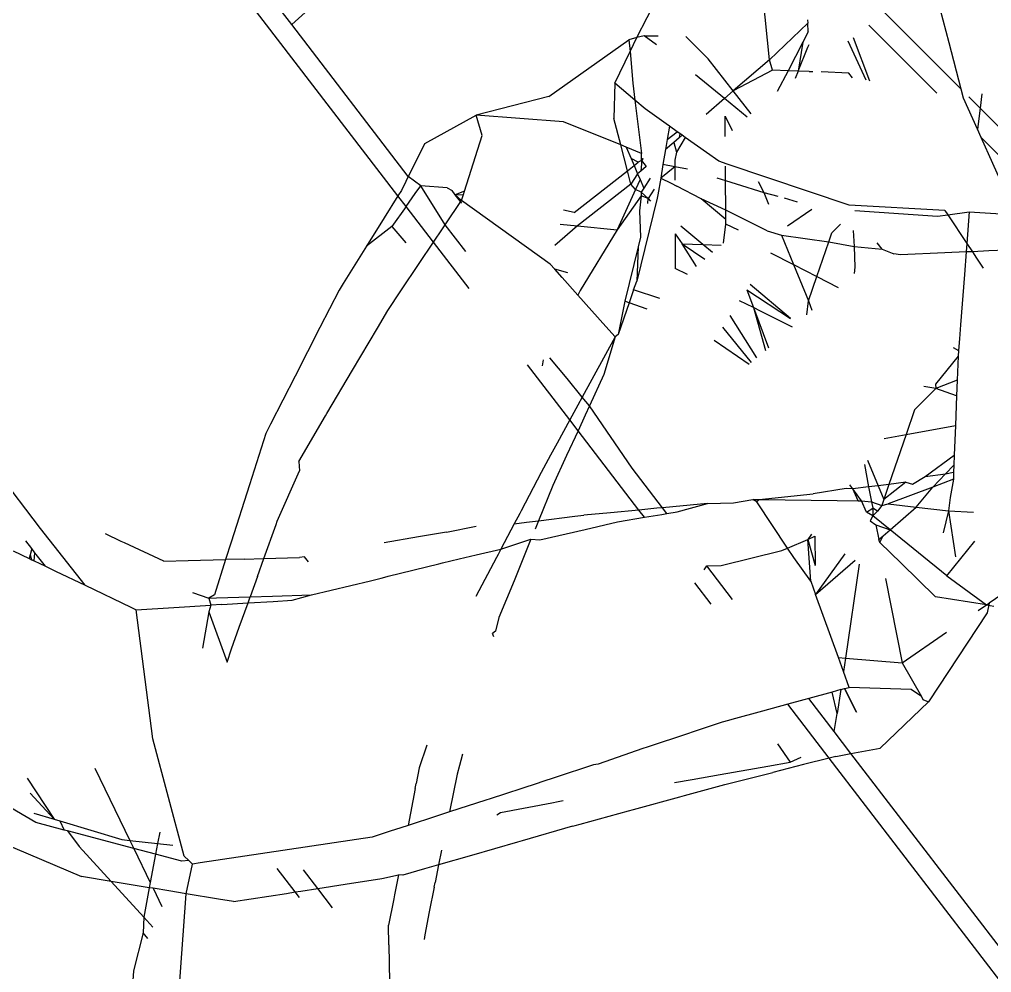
# Model space of a CAD drawing. Header units: inches. Extents: x 3324238 to 135265466, y -1036581 to 20094598.
# Drawn here: x 3354736.0968 to 3354736.4743, y -519089.0039 to -519088.6339 of the extents above; entities that cross this region are included whole.
import ezdxf

# ---------------------------------------------------------------- set-up
doc = ezdxf.new("R2010")
doc.units = ezdxf.units.IN
doc.header["$MEASUREMENT"] = 0

msp = doc.modelspace()

# ---------------------------------------------------------------- linework, layer by layer
for p, q in [((3354736.20255, -519088.63593, 0.00267), (3354736.31982, -519088.52929, 0.00267)), ((3354736.20255, -519088.63593, 0.00267), (3354736.14878, -519088.56587, 0.00267)), ((3354736.24378, -519088.70242, 0.00267), (3354736.14262, -519088.5706, 0.00267)), ((3354736.38801, -519088.64953, 0.00267), (3354736.3839, -519088.60805, 0.00267)), ((3354736.33654, -519088.64098, 0.00267), (3354736.34892, -519088.61672, 0.00267)), ((3354736.45779, -519088.64293, 0.00267), (3354736.45184, -519088.62008, 0.00267)), ((3354736.43291, -519088.63138, 0.00267), (3354736.46248, -519088.66094, 0.00267)), ((3354736.40285, -519088.6341, 0.00267), (3354736.40292, -519088.63532, 0.00267)), ((3354736.24781, -519088.69491, 0.00267), (3354736.20255, -519088.63593, 0.00267)), ((3354736.40292, -519088.63532, 0.00267), (3354736.38801, -519088.64953, 0.00267)), ((3354736.40313, -519088.63875, 0.00267), (3354736.40104, -519088.64277, 0.00267)), ((3354736.40313, -519088.63875, 0.00267), (3354736.40292, -519088.63532, 0.00267)), ((3354736.4267, -519088.63615, 0.00267), (3354736.4531, -519088.66254, 0.00267)), ((3354736.30232, -519088.66387, 0.00267), (3354736.3335, -519088.64178, 0.00267)), ((3354736.33654, -519088.64098, 0.00267), (3354736.3335, -519088.64178, 0.00267)), ((3354736.3335, -519088.64178, 0.00267), (3354736.33392, -519088.6464, 0.00267)), ((3354736.33392, -519088.6464, 0.00267), (3354736.33654, -519088.64098, 0.00267)), ((3354736.33939, -519088.64024, 0.00267), (3354736.33654, -519088.64098, 0.00267)), ((3354736.34417, -519088.64381, 0.00267), (3354736.33939, -519088.64024, 0.00267)), ((3354736.33939, -519088.64024, 0.00267), (3354736.34478, -519088.64033, 0.00267)), ((3354736.36423, -519088.64919, 0.00267), (3354736.35554, -519088.64051, 0.00267)), ((3354736.40104, -519088.64277, 0.00267), (3354736.39527, -519088.6538, 0.00267)), ((3354736.40104, -519088.64277, 0.00267), (3354736.39926, -519088.65395, 0.00267)), ((3354736.42559, -519088.6575, 0.00267), (3354736.41868, -519088.64231, 0.00267)), ((3354736.42054, -519088.64088, 0.00267), (3354736.42687, -519088.65773, 0.00267)), ((3354736.32799, -519088.65861, 0.00267), (3354736.33392, -519088.6464, 0.00267)), ((3354736.33392, -519088.6464, 0.00267), (3354736.33502, -519088.65868, 0.00267)), ((3354736.39926, -519088.65395, 0.00267), (3354736.403, -519088.64468, 0.00267)), ((3354736.403, -519088.64468, 0.00267), (3354736.40343, -519088.64361, 0.00267)), ((3354736.46248, -519088.66094, 0.00267), (3354736.45779, -519088.64293, 0.00267)), ((3354736.37402, -519088.66165, 0.00267), (3354736.36423, -519088.64919, 0.00267)), ((3354736.38801, -519088.64953, 0.00267), (3354736.37402, -519088.66165, 0.00267)), ((3354736.38919, -519088.65356, 0.00267), (3354736.38801, -519088.64953, 0.00267)), ((3354736.38919, -519088.65356, 0.00267), (3354736.37402, -519088.66165, 0.00267)), ((3354736.39527, -519088.6538, 0.00267), (3354736.38919, -519088.65356, 0.00267)), ((3354736.39527, -519088.6538, 0.00267), (3354736.39108, -519088.66182, 0.00267)), ((3354736.39926, -519088.65395, 0.00267), (3354736.39527, -519088.6538, 0.00267)), ((3354736.39926, -519088.65395, 0.00267), (3354736.39809, -519088.65686, 0.00267)), ((3354736.40347, -519088.65412, 0.00267), (3354736.39926, -519088.65395, 0.00267)), ((3354736.37058, -519088.66463, 0.00267), (3354736.35934, -519088.65539, 0.00267)), ((3354736.40347, -519088.65412, 0.00267), (3354736.40494, -519088.65418, 0.00267)), ((3354736.41888, -519088.65472, 0.00267), (3354736.40816, -519088.6543, 0.00267)), ((3354736.42025, -519088.65652, 0.00267), (3354736.41888, -519088.65472, 0.00267)), ((3354736.32799, -519088.65861, 0.00267), (3354736.32757, -519088.67236, 0.00267)), ((3354736.33583, -519088.66527, 0.00267), (3354736.32799, -519088.65861, 0.00267)), ((3354736.33502, -519088.65868, 0.00267), (3354736.33583, -519088.66527, 0.00267)), ((3354736.46339, -519088.66443, 0.00267), (3354736.46248, -519088.66094, 0.00267)), ((3354736.30232, -519088.66387, 0.00267), (3354736.27422, -519088.67109, 0.00267)), ((3354736.33583, -519088.66527, 0.00267), (3354736.33838, -519088.68591, 0.00267)), ((3354736.33981, -519088.66864, 0.00267), (3354736.33583, -519088.66527, 0.00267)), ((3354736.37058, -519088.66463, 0.00267), (3354736.36348, -519088.67078, 0.00267)), ((3354736.37402, -519088.66165, 0.00267), (3354736.37058, -519088.66463, 0.00267)), ((3354736.37944, -519088.67191, 0.00267), (3354736.37058, -519088.66463, 0.00267)), ((3354736.38101, -519088.67054, 0.00267), (3354736.37402, -519088.66165, 0.00267)), ((3354736.46883, -519088.67651, 0.00267), (3354736.46339, -519088.66443, 0.00267)), ((3354736.46547, -519088.66393, 0.00267), (3354736.46983, -519088.66829, 0.00267)), ((3354736.4705, -519088.66274, 0.00267), (3354736.46983, -519088.66829, 0.00267)), ((3354736.348, -519088.67446, 0.00267), (3354736.33981, -519088.66864, 0.00267)), ((3354736.46983, -519088.66829, 0.00267), (3354736.46883, -519088.67651, 0.00267)), ((3354736.46983, -519088.66829, 0.00267), (3354736.48229, -519088.68074, 0.00267)), ((3354736.25428, -519088.68204, 0.00267), (3354736.27422, -519088.67109, 0.00267)), ((3354736.27648, -519088.67895, 0.00267), (3354736.27422, -519088.67109, 0.00267)), ((3354736.30803, -519088.67368, 0.00267), (3354736.27422, -519088.67109, 0.00267)), ((3354736.33028, -519088.68264, 0.00267), (3354736.32757, -519088.67236, 0.00267)), ((3354736.37089, -519088.67931, 0.00267), (3354736.37084, -519088.67152, 0.00267)), ((3354736.37084, -519088.67152, 0.00267), (3354736.3736, -519088.67696, 0.00267)), ((3354736.33028, -519088.68264, 0.00267), (3354736.30803, -519088.67368, 0.00267)), ((3354736.34927, -519088.67536, 0.00267), (3354736.348, -519088.67446, 0.00267)), ((3354736.34927, -519088.67536, 0.00267), (3354736.34838, -519088.68053, 0.00267)), ((3354736.35226, -519088.67749, 0.00267), (3354736.34927, -519088.67536, 0.00267)), ((3354736.47027, -519088.67971, 0.00267), (3354736.46883, -519088.67651, 0.00267)), ((3354736.26963, -519088.70054, 0.00267), (3354736.27648, -519088.67895, 0.00267)), ((3354736.34838, -519088.68053, 0.00267), (3354736.35226, -519088.67749, 0.00267)), ((3354736.35294, -519088.67991, 0.00267), (3354736.35094, -519088.68165, 0.00267)), ((3354736.35536, -519088.67969, 0.00267), (3354736.35192, -519088.68538, 0.00267)), ((3354736.35326, -519088.6782, 0.00267), (3354736.35226, -519088.67749, 0.00267)), ((3354736.35326, -519088.6782, 0.00267), (3354736.35294, -519088.67991, 0.00267)), ((3354736.35417, -519088.67885, 0.00267), (3354736.35294, -519088.67991, 0.00267)), ((3354736.35417, -519088.67885, 0.00267), (3354736.35326, -519088.6782, 0.00267)), ((3354736.35536, -519088.67969, 0.00267), (3354736.35417, -519088.67885, 0.00267)), ((3354736.36365, -519088.68558, 0.00267), (3354736.35536, -519088.67969, 0.00267)), ((3354736.47027, -519088.67971, 0.00267), (3354736.48117, -519088.6906, 0.00267)), ((3354736.47937, -519088.69989, 0.00267), (3354736.47027, -519088.67971, 0.00267)), ((3354736.25428, -519088.68204, 0.00267), (3354736.24781, -519088.69491, 0.00267)), ((3354736.33239, -519088.68349, 0.00267), (3354736.33028, -519088.68264, 0.00267)), ((3354736.33291, -519088.69265, 0.00267), (3354736.33028, -519088.68264, 0.00267)), ((3354736.33838, -519088.68591, 0.00267), (3354736.33239, -519088.68349, 0.00267)), ((3354736.33239, -519088.68349, 0.00267), (3354736.3343, -519088.68787, 0.00267)), ((3354736.34838, -519088.68053, 0.00267), (3354736.34771, -519088.68445, 0.00267)), ((3354736.35094, -519088.68165, 0.00267), (3354736.34771, -519088.68445, 0.00267)), ((3354736.35094, -519088.68165, 0.00267), (3354736.35192, -519088.68538, 0.00267)), ((3354736.10502, -519088.83147, 0.00267), (3354735.99315, -519088.68529, 0.00267)), ((3354736.3371, -519088.68936, 0.00267), (3354736.3343, -519088.68787, 0.00267)), ((3354736.3343, -519088.68787, 0.00267), (3354736.33547, -519088.69064, 0.00267)), ((3354736.33834, -519088.68865, 0.00267), (3354736.33838, -519088.68591, 0.00267)), ((3354736.33905, -519088.68784, 0.00267), (3354736.33834, -519088.68865, 0.00267)), ((3354736.33834, -519088.68865, 0.00267), (3354736.33905, -519088.68784, 0.00267)), ((3354736.34771, -519088.68445, 0.00267), (3354736.34671, -519088.69025, 0.00267)), ((3354736.35192, -519088.68538, 0.00267), (3354736.35133, -519088.68855, 0.00267)), ((3354736.36837, -519088.68893, 0.00267), (3354736.36365, -519088.68558, 0.00267)), ((3354736.33291, -519088.69265, 0.00267), (3354736.33547, -519088.69064, 0.00267)), ((3354736.33547, -519088.69064, 0.00267), (3354736.3371, -519088.68936, 0.00267)), ((3354736.33547, -519088.69064, 0.00267), (3354736.33686, -519088.69385, 0.00267)), ((3354736.33834, -519088.68865, 0.00267), (3354736.3371, -519088.68936, 0.00267)), ((3354736.33833, -519088.69002, 0.00267), (3354736.33812, -519088.69275, 0.00267)), ((3354736.34015, -519088.69099, 0.00267), (3354736.33812, -519088.69275, 0.00267)), ((3354736.33834, -519088.68865, 0.00267), (3354736.33833, -519088.69002, 0.00267)), ((3354736.33834, -519088.68865, 0.00267), (3354736.34015, -519088.69099, 0.00267)), ((3354736.34671, -519088.69025, 0.00267), (3354736.34581, -519088.6955, 0.00267)), ((3354736.35134, -519088.69113, 0.00267), (3354736.34581, -519088.6955, 0.00267)), ((3354736.35134, -519088.69113, 0.00267), (3354736.34671, -519088.69025, 0.00267)), ((3354736.35133, -519088.68855, 0.00267), (3354736.35134, -519088.69113, 0.00267)), ((3354736.35134, -519088.69113, 0.00267), (3354736.35135, -519088.69624, 0.00267)), ((3354736.35618, -519088.69206, 0.00267), (3354736.35134, -519088.69113, 0.00267)), ((3354736.37164, -519088.69003, 0.00267), (3354736.36837, -519088.68893, 0.00267)), ((3354736.37101, -519088.69644, 0.00267), (3354736.37097, -519088.69092, 0.00267)), ((3354736.41903, -519088.70596, 0.00267), (3354736.37164, -519088.69003, 0.00267)), ((3354736.24781, -519088.69491, 0.00267), (3354736.24687, -519088.69678, 0.00267)), ((3354736.25265, -519088.69848, 0.00267), (3354736.24781, -519088.69491, 0.00267)), ((3354736.31225, -519088.70882, 0.00267), (3354736.33291, -519088.69265, 0.00267)), ((3354736.33426, -519088.6978, 0.00267), (3354736.33291, -519088.69265, 0.00267)), ((3354736.33686, -519088.69385, 0.00267), (3354736.33426, -519088.6978, 0.00267)), ((3354736.33812, -519088.69275, 0.00267), (3354736.33686, -519088.69385, 0.00267)), ((3354736.33686, -519088.69385, 0.00267), (3354736.33782, -519088.69607, 0.00267)), ((3354736.34172, -519088.69547, 0.00267), (3354736.33924, -519088.69935, 0.00267)), ((3354736.34581, -519088.6955, 0.00267), (3354736.34469, -519088.70201, 0.00267)), ((3354736.34581, -519088.6955, 0.00267), (3354736.34987, -519088.69752, 0.00267)), ((3354736.36765, -519088.69538, 0.00267), (3354736.37101, -519088.69644, 0.00267)), ((3354736.24687, -519088.69678, 0.00267), (3354736.2451, -519088.70031, 0.00267)), ((3354736.2505, -519088.70151, 0.00267), (3354736.25265, -519088.69848, 0.00267)), ((3354736.26295, -519088.69925, 0.00267), (3354736.25265, -519088.69848, 0.00267)), ((3354736.26215, -519088.7136, 0.00267), (3354736.25265, -519088.69848, 0.00267)), ((3354736.26295, -519088.69925, 0.00267), (3354736.26478, -519088.70037, 0.00267)), ((3354736.33426, -519088.6978, 0.00267), (3354736.31351, -519088.71407, 0.00267)), ((3354736.33606, -519088.6999, 0.00267), (3354736.33426, -519088.6978, 0.00267)), ((3354736.33782, -519088.69607, 0.00267), (3354736.33606, -519088.6999, 0.00267)), ((3354736.33782, -519088.69607, 0.00267), (3354736.33924, -519088.69935, 0.00267)), ((3354736.33924, -519088.69935, 0.00267), (3354736.3382, -519088.70097, 0.00267)), ((3354736.34987, -519088.69752, 0.00267), (3354736.35215, -519088.69866, 0.00267)), ((3354736.36159, -519088.7035, 0.00267), (3354736.35215, -519088.69866, 0.00267)), ((3354736.37101, -519088.69644, 0.00267), (3354736.37517, -519088.69775, 0.00267)), ((3354736.3711, -519088.70798, 0.00267), (3354736.37101, -519088.69644, 0.00267)), ((3354736.37517, -519088.69775, 0.00267), (3354736.38587, -519088.70114, 0.00267)), ((3354736.38368, -519088.69683, 0.00267), (3354736.38587, -519088.70114, 0.00267)), ((3354736.24378, -519088.70242, 0.00267), (3354736.23845, -519088.71094, 0.00267)), ((3354736.2451, -519088.70031, 0.00267), (3354736.24378, -519088.70242, 0.00267)), ((3354736.24693, -519088.70652, 0.00267), (3354736.24378, -519088.70242, 0.00267)), ((3354736.24693, -519088.70652, 0.00267), (3354736.2505, -519088.70151, 0.00267)), ((3354736.26605, -519088.70199, 0.00267), (3354736.26478, -519088.70037, 0.00267)), ((3354736.26963, -519088.70054, 0.00267), (3354736.26605, -519088.70199, 0.00267)), ((3354736.26605, -519088.70199, 0.00267), (3354736.26921, -519088.70185, 0.00267)), ((3354736.26858, -519088.70518, 0.00267), (3354736.26605, -519088.70199, 0.00267)), ((3354736.26605, -519088.70199, 0.00267), (3354736.26849, -519088.70414, 0.00267)), ((3354736.26849, -519088.70414, 0.00267), (3354736.26921, -519088.70185, 0.00267)), ((3354736.26921, -519088.70185, 0.00267), (3354736.26963, -519088.70054, 0.00267)), ((3354736.33606, -519088.6999, 0.00267), (3354736.32887, -519088.71555, 0.00267)), ((3354736.33818, -519088.70237, 0.00267), (3354736.32887, -519088.71555, 0.00267)), ((3354736.3382, -519088.70097, 0.00267), (3354736.33606, -519088.6999, 0.00267)), ((3354736.33818, -519088.70237, 0.00267), (3354736.33755, -519088.70819, 0.00267)), ((3354736.3382, -519088.70097, 0.00267), (3354736.33818, -519088.70237, 0.00267)), ((3354736.34101, -519088.70345, 0.00267), (3354736.33818, -519088.70237, 0.00267)), ((3354736.3382, -519088.70097, 0.00267), (3354736.34101, -519088.70345, 0.00267)), ((3354736.34323, -519088.69978, 0.00267), (3354736.34101, -519088.70345, 0.00267)), ((3354736.34469, -519088.70201, 0.00267), (3354736.34446, -519088.70332, 0.00267)), ((3354736.38587, -519088.70114, 0.00267), (3354736.3877, -519088.70558, 0.00267)), ((3354736.38587, -519088.70114, 0.00267), (3354736.39131, -519088.70245, 0.00267)), ((3354736.24693, -519088.70652, 0.00267), (3354736.24138, -519088.71434, 0.00267)), ((3354736.25759, -519088.72041, 0.00267), (3354736.24693, -519088.70652, 0.00267)), ((3354736.26215, -519088.7136, 0.00267), (3354736.26849, -519088.70414, 0.00267)), ((3354736.30293, -519088.72886, 0.00267), (3354736.26849, -519088.70414, 0.00267)), ((3354736.34446, -519088.70332, 0.00267), (3354736.33655, -519088.73548, 0.00267)), ((3354736.34079, -519088.70539, 0.00267), (3354736.34101, -519088.70345, 0.00267)), ((3354736.34101, -519088.70345, 0.00267), (3354736.34181, -519088.70451, 0.00267)), ((3354736.37112, -519088.71152, 0.00267), (3354736.36159, -519088.7035, 0.00267)), ((3354736.3711, -519088.70798, 0.00267), (3354736.36159, -519088.7035, 0.00267)), ((3354736.39381, -519088.70318, 0.00267), (3354736.39886, -519088.70465, 0.00267)), ((3354736.45619, -519088.70808, 0.00267), (3354736.41903, -519088.70596, 0.00267)), ((3354736.31225, -519088.70882, 0.00267), (3354736.30806, -519088.708, 0.00267)), ((3354736.33755, -519088.70819, 0.00267), (3354736.338, -519088.71842, 0.00267)), ((3354736.37112, -519088.71152, 0.00267), (3354736.3711, -519088.70798, 0.00267)), ((3354736.37993, -519088.71232, 0.00267), (3354736.3711, -519088.70798, 0.00267)), ((3354736.39504, -519088.71409, 0.00267), (3354736.40453, -519088.70758, 0.00267)), ((3354736.42123, -519088.7081, 0.00267), (3354736.45327, -519088.71022, 0.00267)), ((3354736.45327, -519088.71022, 0.00267), (3354736.45733, -519088.70979, 0.00267)), ((3354736.45619, -519088.70808, 0.00267), (3354736.45733, -519088.70979, 0.00267)), ((3354736.45733, -519088.70979, 0.00267), (3354736.46564, -519088.70862, 0.00267)), ((3354736.45733, -519088.70979, 0.00267), (3354736.46471, -519088.72084, 0.00267)), ((3354736.46564, -519088.70862, 0.00267), (3354736.46471, -519088.72084, 0.00267)), ((3354736.46564, -519088.70862, 0.00267), (3354736.47807, -519088.70932, 0.00267)), ((3354736.23845, -519088.71094, 0.00267), (3354736.23157, -519088.72195, 0.00267)), ((3354736.24138, -519088.71434, 0.00267), (3354736.23157, -519088.72195, 0.00267)), ((3354736.24138, -519088.71434, 0.00267), (3354736.2468, -519088.72068, 0.00267)), ((3354736.26105, -519088.71524, 0.00267), (3354736.26215, -519088.7136, 0.00267)), ((3354736.27018, -519088.72406, 0.00267), (3354736.26215, -519088.7136, 0.00267)), ((3354736.31351, -519088.71407, 0.00267), (3354736.30469, -519088.72172, 0.00267)), ((3354736.30673, -519088.71342, 0.00267), (3354736.31351, -519088.71407, 0.00267)), ((3354736.31351, -519088.71407, 0.00267), (3354736.32887, -519088.71555, 0.00267)), ((3354736.36215, -519088.72126, 0.00267), (3354736.35367, -519088.71411, 0.00267)), ((3354736.37017, -519088.72077, 0.00267), (3354736.37114, -519088.71339, 0.00267)), ((3354736.37114, -519088.71339, 0.00267), (3354736.37112, -519088.71152, 0.00267)), ((3354736.37606, -519088.71567, 0.00267), (3354736.37114, -519088.71339, 0.00267)), ((3354736.38723, -519088.71591, 0.00267), (3354736.37993, -519088.71232, 0.00267)), ((3354736.41232, -519088.71677, 0.00267), (3354736.41569, -519088.71334, 0.00267)), ((3354736.25759, -519088.72041, 0.00267), (3354736.26105, -519088.71524, 0.00267)), ((3354736.32887, -519088.71555, 0.00267), (3354736.31453, -519088.73918, 0.00267)), ((3354736.35143, -519088.71712, 0.00267), (3354736.35148, -519088.73055, 0.00267)), ((3354736.35143, -519088.71712, 0.00267), (3354736.3542, -519088.72099, 0.00267)), ((3354736.38723, -519088.71591, 0.00267), (3354736.39273, -519088.71771, 0.00267)), ((3354736.39273, -519088.71771, 0.00267), (3354736.39744, -519088.7291, 0.00267)), ((3354736.39273, -519088.71771, 0.00267), (3354736.41112, -519088.72026, 0.00267)), ((3354736.41112, -519088.72026, 0.00267), (3354736.41232, -519088.71677, 0.00267)), ((3354736.42061, -519088.71587, 0.00267), (3354736.42089, -519088.72204, 0.00267)), ((3354736.23157, -519088.72195, 0.00267), (3354736.22253, -519088.73641, 0.00267)), ((3354736.25206, -519088.72868, 0.00267), (3354736.25759, -519088.72041, 0.00267)), ((3354736.2714, -519088.7384, 0.00267), (3354736.25759, -519088.72041, 0.00267)), ((3354736.338, -519088.71842, 0.00267), (3354736.33704, -519088.7222, 0.00267)), ((3354736.3542, -519088.72099, 0.00267), (3354736.36295, -519088.72703, 0.00267)), ((3354736.3542, -519088.72099, 0.00267), (3354736.36215, -519088.72126, 0.00267)), ((3354736.3597, -519088.72984, 0.00267), (3354736.3542, -519088.72099, 0.00267)), ((3354736.36215, -519088.72126, 0.00267), (3354736.36933, -519088.7215, 0.00267)), ((3354736.36593, -519088.72444, 0.00267), (3354736.36215, -519088.72126, 0.00267)), ((3354736.40647, -519088.73373, 0.00267), (3354736.41112, -519088.72026, 0.00267)), ((3354736.41112, -519088.72026, 0.00267), (3354736.42089, -519088.72204, 0.00267)), ((3354736.42089, -519088.72204, 0.00267), (3354736.42126, -519088.73009, 0.00267)), ((3354736.42089, -519088.72204, 0.00267), (3354736.43185, -519088.72312, 0.00267)), ((3354736.43185, -519088.72312, 0.00267), (3354736.42988, -519088.72066, 0.00267)), ((3354736.46471, -519088.72084, 0.00267), (3354736.46446, -519088.72418, 0.00267)), ((3354736.46471, -519088.72084, 0.00267), (3354736.46686, -519088.72407, 0.00267)), ((3354736.33704, -519088.7222, 0.00267), (3354736.33187, -519088.74334, 0.00267)), ((3354736.33704, -519088.7222, 0.00267), (3354736.33655, -519088.73548, 0.00267)), ((3354736.38841, -519088.72446, 0.00267), (3354736.39744, -519088.7291, 0.00267)), ((3354736.43185, -519088.72312, 0.00267), (3354736.43641, -519088.72487, 0.00267)), ((3354736.43896, -519088.72534, 0.00267), (3354736.43641, -519088.72487, 0.00267)), ((3354736.45622, -519088.72455, 0.00267), (3354736.43896, -519088.72534, 0.00267)), ((3354736.46446, -519088.72418, 0.00267), (3354736.45622, -519088.72455, 0.00267)), ((3354736.46446, -519088.72418, 0.00267), (3354736.4638, -519088.73289, 0.00267)), ((3354736.46686, -519088.72407, 0.00267), (3354736.46446, -519088.72418, 0.00267)), ((3354736.47326, -519088.72378, 0.00267), (3354736.46686, -519088.72407, 0.00267)), ((3354736.46686, -519088.72407, 0.00267), (3354736.46851, -519088.72653, 0.00267)), ((3354736.4799, -519088.72348, 0.00267), (3354736.47326, -519088.72378, 0.00267)), ((3354736.24496, -519088.73929, 0.00267), (3354736.25206, -519088.72868, 0.00267)), ((3354736.30476, -519088.73091, 0.00267), (3354736.30293, -519088.72886, 0.00267)), ((3354736.39744, -519088.7291, 0.00267), (3354736.40324, -519088.7431, 0.00267)), ((3354736.39744, -519088.7291, 0.00267), (3354736.40647, -519088.73373, 0.00267)), ((3354736.46851, -519088.72653, 0.00267), (3354736.47105, -519088.73043, 0.00267)), ((3354736.30981, -519088.73223, 0.00267), (3354736.30476, -519088.73091, 0.00267)), ((3354736.30762, -519088.73413, 0.00267), (3354736.30476, -519088.73091, 0.00267)), ((3354736.35617, -519088.73291, 0.00267), (3354736.35148, -519088.73055, 0.00267)), ((3354736.42126, -519088.73009, 0.00267), (3354736.42091, -519088.73259, 0.00267)), ((3354736.4638, -519088.73289, 0.00267), (3354736.46231, -519088.75251, 0.00267)), ((3354736.22253, -519088.73641, 0.00267), (3354736.22093, -519088.73897, 0.00267)), ((3354736.31366, -519088.7409, 0.00267), (3354736.30762, -519088.73413, 0.00267)), ((3354736.3353, -519088.73887, 0.00267), (3354736.33655, -519088.73548, 0.00267)), ((3354736.39624, -519088.74998, 0.00267), (3354736.38055, -519088.73675, 0.00267)), ((3354736.40324, -519088.7431, 0.00267), (3354736.40647, -519088.73373, 0.00267)), ((3354736.40647, -519088.73373, 0.00267), (3354736.41471, -519088.73796, 0.00267)), ((3354736.22093, -519088.73897, 0.00267), (3354736.21347, -519088.75355, 0.00267)), ((3354736.23987, -519088.74689, 0.00267), (3354736.24496, -519088.73929, 0.00267)), ((3354736.31453, -519088.73918, 0.00267), (3354736.31366, -519088.7409, 0.00267)), ((3354736.32456, -519088.75314, 0.00267), (3354736.31366, -519088.7409, 0.00267)), ((3354736.3353, -519088.73887, 0.00267), (3354736.33357, -519088.74394, 0.00267)), ((3354736.34546, -519088.74218, 0.00267), (3354736.3353, -519088.73887, 0.00267)), ((3354736.37921, -519088.73885, 0.00267), (3354736.39624, -519088.74998, 0.00267)), ((3354736.37921, -519088.73885, 0.00267), (3354736.38182, -519088.74579, 0.00267)), ((3354736.33187, -519088.74334, 0.00267), (3354736.32924, -519088.75624, 0.00267)), ((3354736.33357, -519088.74394, 0.00267), (3354736.32924, -519088.75624, 0.00267)), ((3354736.33357, -519088.74394, 0.00267), (3354736.33187, -519088.74334, 0.00267)), ((3354736.34055, -519088.74644, 0.00267), (3354736.33357, -519088.74394, 0.00267)), ((3354736.38182, -519088.74579, 0.00267), (3354736.37648, -519088.74311, 0.00267)), ((3354736.40253, -519088.74852, 0.00267), (3354736.40324, -519088.7431, 0.00267)), ((3354736.40324, -519088.7431, 0.00267), (3354736.40454, -519088.74678, 0.00267)), ((3354736.23583, -519088.75373, 0.00267), (3354736.23987, -519088.74689, 0.00267)), ((3354736.38182, -519088.74579, 0.00267), (3354736.3877, -519088.76137, 0.00267)), ((3354736.38182, -519088.74579, 0.00267), (3354736.3865, -519088.76241, 0.00267)), ((3354736.38459, -519088.74718, 0.00267), (3354736.38182, -519088.74579, 0.00267)), ((3354736.39699, -519088.75332, 0.00267), (3354736.38459, -519088.74718, 0.00267)), ((3354736.38316, -519088.7653, 0.00267), (3354736.37285, -519088.74879, 0.00267)), ((3354736.21347, -519088.75355, 0.00267), (3354736.20383, -519088.7724, 0.00267)), ((3354736.22616, -519088.77008, 0.00267), (3354736.23583, -519088.75373, 0.00267)), ((3354736.32814, -519088.75716, 0.00267), (3354736.32456, -519088.75314, 0.00267)), ((3354736.38114, -519088.76705, 0.00267), (3354736.36995, -519088.75331, 0.00267)), ((3354736.46231, -519088.75251, 0.00267), (3354736.4619, -519088.75795, 0.00267)), ((3354736.32814, -519088.75716, 0.00267), (3354736.31537, -519088.78049, 0.00267)), ((3354736.32814, -519088.75716, 0.00267), (3354736.32379, -519088.77169, 0.00267)), ((3354736.32924, -519088.75624, 0.00267), (3354736.32814, -519088.75716, 0.00267)), ((3354736.3802, -519088.76786, 0.00267), (3354736.36662, -519088.75852, 0.00267)), ((3354736.4619, -519088.75795, 0.00267), (3354736.46147, -519088.7624, 0.00267)), ((3354736.45936, -519088.76128, 0.00267), (3354736.46147, -519088.7624, 0.00267)), ((3354736.46147, -519088.7624, 0.00267), (3354736.46138, -519088.76462, 0.00267)), ((3354736.30013, -519088.76611, 0.00267), (3354736.29978, -519088.76837, 0.00267)), ((3354736.30948, -519088.77335, 0.00267), (3354736.3028, -519088.76526, 0.00267)), ((3354736.46138, -519088.76462, 0.00267), (3354736.45253, -519088.77552, 0.00267)), ((3354736.46138, -519088.76462, 0.00267), (3354736.461, -519088.77401, 0.00267)), ((3354736.2162, -519088.78693, 0.00267), (3354736.22616, -519088.77008, 0.00267)), ((3354736.31052, -519088.78937, 0.00267), (3354736.29414, -519088.76803, 0.00267)), ((3354736.20383, -519088.7724, 0.00267), (3354736.19428, -519088.79106, 0.00267)), ((3354736.31537, -519088.78049, 0.00267), (3354736.30948, -519088.77335, 0.00267)), ((3354736.32379, -519088.77169, 0.00267), (3354736.31818, -519088.7839, 0.00267)), ((3354736.461, -519088.77401, 0.00267), (3354736.45268, -519088.77717, 0.00267)), ((3354736.461, -519088.77401, 0.00267), (3354736.46076, -519088.77999, 0.00267)), ((3354736.45268, -519088.77717, 0.00267), (3354736.44443, -519088.78549, 0.00267)), ((3354736.45268, -519088.77717, 0.00267), (3354736.44795, -519088.77634, 0.00267)), ((3354736.45253, -519088.77552, 0.00267), (3354736.45268, -519088.77717, 0.00267)), ((3354736.46076, -519088.77999, 0.00267), (3354736.45268, -519088.77717, 0.00267)), ((3354736.31537, -519088.78049, 0.00267), (3354736.31363, -519088.78368, 0.00267)), ((3354736.31818, -519088.7839, 0.00267), (3354736.31537, -519088.78049, 0.00267)), ((3354736.46076, -519088.77999, 0.00267), (3354736.46029, -519088.79153, 0.00267)), ((3354736.31363, -519088.78368, 0.00267), (3354736.31052, -519088.78937, 0.00267)), ((3354736.31818, -519088.7839, 0.00267), (3354736.31654, -519088.78748, 0.00267)), ((3354736.33471, -519088.80814, 0.00267), (3354736.31818, -519088.7839, 0.00267)), ((3354736.44443, -519088.78549, 0.00267), (3354736.44115, -519088.795, 0.00267)), ((3354736.20523, -519088.80548, 0.00267), (3354736.21567, -519088.78783, 0.00267)), ((3354736.21567, -519088.78783, 0.00267), (3354736.2162, -519088.78693, 0.00267)), ((3354736.31052, -519088.78937, 0.00267), (3354736.30557, -519088.79841, 0.00267)), ((3354736.31374, -519088.79357, 0.00267), (3354736.31052, -519088.78937, 0.00267)), ((3354736.31654, -519088.78748, 0.00267), (3354736.31374, -519088.79357, 0.00267)), ((3354736.1938, -519088.79201, 0.00267), (3354736.19246, -519088.79462, 0.00267)), ((3354736.19428, -519088.79106, 0.00267), (3354736.1938, -519088.79201, 0.00267)), ((3354736.31374, -519088.79357, 0.00267), (3354736.30929, -519088.80325, 0.00267)), ((3354736.33736, -519088.82435, 0.00267), (3354736.31374, -519088.79357, 0.00267)), ((3354736.44115, -519088.795, 0.00267), (3354736.46029, -519088.79153, 0.00267)), ((3354736.46029, -519088.79153, 0.00267), (3354736.45983, -519088.80302, 0.00267)), ((3354736.19246, -519088.79462, 0.00267), (3354736.18608, -519088.81463, 0.00267)), ((3354736.43263, -519088.79654, 0.00267), (3354736.44115, -519088.795, 0.00267)), ((3354736.44115, -519088.795, 0.00267), (3354736.43444, -519088.81442, 0.00267)), ((3354736.30557, -519088.79841, 0.00267), (3354736.30304, -519088.80304, 0.00267)), ((3354736.30304, -519088.80304, 0.00267), (3354736.29944, -519088.80985, 0.00267)), ((3354736.30929, -519088.80325, 0.00267), (3354736.30397, -519088.81483, 0.00267)), ((3354736.42619, -519088.80503, 0.00267), (3354736.43025, -519088.81494, 0.00267)), ((3354736.44859, -519088.81129, 0.00267), (3354736.45983, -519088.80302, 0.00267)), ((3354736.45983, -519088.80302, 0.00267), (3354736.45967, -519088.80692, 0.00267)), ((3354736.20523, -519088.80548, 0.00267), (3354736.20558, -519088.80911, 0.00267)), ((3354736.34652, -519088.82348, 0.00267), (3354736.33471, -519088.80814, 0.00267)), ((3354736.42491, -519088.80671, 0.00267), (3354736.42658, -519088.8154, 0.00267)), ((3354736.45638, -519088.81036, 0.00267), (3354736.45967, -519088.80692, 0.00267)), ((3354736.45967, -519088.80692, 0.00267), (3354736.45956, -519088.80969, 0.00267)), ((3354736.1969, -519088.82873, 0.00267), (3354736.20558, -519088.80911, 0.00267)), ((3354736.29944, -519088.80985, 0.00267), (3354736.29161, -519088.82467, 0.00267)), ((3354736.44355, -519088.81435, 0.00267), (3354736.44859, -519088.81129, 0.00267)), ((3354736.44859, -519088.81129, 0.00267), (3354736.45638, -519088.81036, 0.00267)), ((3354736.45154, -519088.81543, 0.00267), (3354736.45638, -519088.81036, 0.00267)), ((3354736.4595, -519088.81242, 0.00267), (3354736.45154, -519088.81543, 0.00267)), ((3354736.45638, -519088.81036, 0.00267), (3354736.45956, -519088.80969, 0.00267)), ((3354736.4595, -519088.81242, 0.00267), (3354736.45821, -519088.81947, 0.00267)), ((3354736.45951, -519088.81072, 0.00267), (3354736.4595, -519088.81242, 0.00267)), ((3354736.45956, -519088.80969, 0.00267), (3354736.45951, -519088.81072, 0.00267)), ((3354736.18608, -519088.81463, 0.00267), (3354736.17901, -519088.83683, 0.00267)), ((3354736.30397, -519088.81483, 0.00267), (3354736.29837, -519088.82853, 0.00267)), ((3354736.41783, -519088.81605, 0.00267), (3354736.40505, -519088.81811, 0.00267)), ((3354736.42038, -519088.81618, 0.00267), (3354736.41783, -519088.81605, 0.00267)), ((3354736.42038, -519088.81618, 0.00267), (3354736.41922, -519088.81461, 0.00267)), ((3354736.42658, -519088.8154, 0.00267), (3354736.42038, -519088.81618, 0.00267)), ((3354736.42246, -519088.82076, 0.00267), (3354736.42038, -519088.81618, 0.00267)), ((3354736.42377, -519088.82077, 0.00267), (3354736.42038, -519088.81618, 0.00267)), ((3354736.43025, -519088.81494, 0.00267), (3354736.42658, -519088.8154, 0.00267)), ((3354736.42658, -519088.8154, 0.00267), (3354736.42769, -519088.82123, 0.00267)), ((3354736.43444, -519088.81442, 0.00267), (3354736.43025, -519088.81494, 0.00267)), ((3354736.43025, -519088.81494, 0.00267), (3354736.43242, -519088.82024, 0.00267)), ((3354736.44098, -519088.81359, 0.00267), (3354736.43242, -519088.82024, 0.00267)), ((3354736.43444, -519088.81442, 0.00267), (3354736.43242, -519088.82024, 0.00267)), ((3354736.45154, -519088.81543, 0.00267), (3354736.43419, -519088.82198, 0.00267)), ((3354736.44098, -519088.81359, 0.00267), (3354736.43444, -519088.81442, 0.00267)), ((3354736.44098, -519088.81359, 0.00267), (3354736.44355, -519088.81435, 0.00267)), ((3354736.44506, -519088.82324, 0.00267), (3354736.45154, -519088.81543, 0.00267)), ((3354736.38406, -519088.8203, 0.00267), (3354736.40505, -519088.81811, 0.00267)), ((3354736.45821, -519088.81947, 0.00267), (3354736.45753, -519088.82469, 0.00267)), ((3354736.34436, -519088.82369, 0.00267), (3354736.33736, -519088.82435, 0.00267)), ((3354736.34652, -519088.82348, 0.00267), (3354736.34436, -519088.82369, 0.00267)), ((3354736.35055, -519088.8231, 0.00267), (3354736.34652, -519088.82348, 0.00267)), ((3354736.34823, -519088.82576, 0.00267), (3354736.34652, -519088.82348, 0.00267)), ((3354736.36402, -519088.82184, 0.00267), (3354736.35055, -519088.8231, 0.00267)), ((3354736.3522, -519088.82511, 0.00267), (3354736.36402, -519088.82184, 0.00267)), ((3354736.36402, -519088.82184, 0.00267), (3354736.37406, -519088.82152, 0.00267)), ((3354736.37406, -519088.82152, 0.00267), (3354736.38166, -519088.82028, 0.00267)), ((3354736.38166, -519088.82028, 0.00267), (3354736.38406, -519088.8203, 0.00267)), ((3354736.38311, -519088.82113, 0.00267), (3354736.38166, -519088.82028, 0.00267)), ((3354736.38311, -519088.82113, 0.00267), (3354736.38406, -519088.8203, 0.00267)), ((3354736.39503, -519088.83915, 0.00267), (3354736.38311, -519088.82113, 0.00267)), ((3354736.38406, -519088.8203, 0.00267), (3354736.41434, -519088.82066, 0.00267)), ((3354736.41434, -519088.82066, 0.00267), (3354736.42246, -519088.82076, 0.00267)), ((3354736.42246, -519088.82076, 0.00267), (3354736.42377, -519088.82077, 0.00267)), ((3354736.42573, -519088.82518, 0.00267), (3354736.42377, -519088.82077, 0.00267)), ((3354736.42377, -519088.82077, 0.00267), (3354736.42769, -519088.82123, 0.00267)), ((3354736.42573, -519088.82518, 0.00267), (3354736.42817, -519088.8237, 0.00267)), ((3354736.42769, -519088.82123, 0.00267), (3354736.4317, -519088.8226, 0.00267)), ((3354736.42769, -519088.82123, 0.00267), (3354736.42817, -519088.8237, 0.00267)), ((3354736.43006, -519088.82476, 0.00267), (3354736.42817, -519088.8237, 0.00267)), ((3354736.42817, -519088.8237, 0.00267), (3354736.42817, -519088.82658, 0.00267)), ((3354736.4317, -519088.8226, 0.00267), (3354736.43006, -519088.82476, 0.00267)), ((3354736.43242, -519088.82024, 0.00267), (3354736.4317, -519088.8226, 0.00267)), ((3354736.4317, -519088.8226, 0.00267), (3354736.43419, -519088.82198, 0.00267)), ((3354736.43419, -519088.82198, 0.00267), (3354736.44506, -519088.82324, 0.00267)), ((3354736.4349, -519088.83204, 0.00267), (3354736.44506, -519088.82324, 0.00267)), ((3354736.44506, -519088.82324, 0.00267), (3354736.45753, -519088.82469, 0.00267)), ((3354736.29106, -519088.8257, 0.00267), (3354736.28896, -519088.82968, 0.00267)), ((3354736.29161, -519088.82467, 0.00267), (3354736.29106, -519088.8257, 0.00267)), ((3354736.29837, -519088.82853, 0.00267), (3354736.31252, -519088.82678, 0.00267)), ((3354736.31252, -519088.82678, 0.00267), (3354736.316, -519088.82636, 0.00267)), ((3354736.32628, -519088.82539, 0.00267), (3354736.316, -519088.82636, 0.00267)), ((3354736.33736, -519088.82435, 0.00267), (3354736.32628, -519088.82539, 0.00267)), ((3354736.32899, -519088.82892, 0.00267), (3354736.33954, -519088.82719, 0.00267)), ((3354736.33954, -519088.82719, 0.00267), (3354736.33736, -519088.82435, 0.00267)), ((3354736.33954, -519088.82719, 0.00267), (3354736.34621, -519088.8261, 0.00267)), ((3354736.34621, -519088.8261, 0.00267), (3354736.34823, -519088.82576, 0.00267)), ((3354736.34823, -519088.82576, 0.00267), (3354736.3522, -519088.82511, 0.00267)), ((3354736.42817, -519088.82658, 0.00267), (3354736.42573, -519088.82518, 0.00267)), ((3354736.42817, -519088.82658, 0.00267), (3354736.42721, -519088.82849, 0.00267)), ((3354736.43006, -519088.82476, 0.00267), (3354736.42817, -519088.82658, 0.00267)), ((3354736.4349, -519088.83204, 0.00267), (3354736.42817, -519088.82658, 0.00267)), ((3354736.45753, -519088.82469, 0.00267), (3354736.45547, -519088.83317, 0.00267)), ((3354736.45753, -519088.82469, 0.00267), (3354736.45547, -519088.83317, 0.00267)), ((3354736.45753, -519088.82469, 0.00267), (3354736.46027, -519088.84254, 0.00267)), ((3354736.45753, -519088.82469, 0.00267), (3354736.46736, -519088.82521, 0.00267)), ((3354736.1223, -519088.85357, 0.00267), (3354736.10502, -519088.83147, 0.00267)), ((3354736.19172, -519088.8432, 0.00267), (3354736.19647, -519088.82993, 0.00267)), ((3354736.19647, -519088.82993, 0.00267), (3354736.1969, -519088.82873, 0.00267)), ((3354736.26263, -519088.83293, 0.00267), (3354736.27411, -519088.83062, 0.00267)), ((3354736.28896, -519088.82968, 0.00267), (3354736.28378, -519088.83949, 0.00267)), ((3354736.28896, -519088.82968, 0.00267), (3354736.29367, -519088.8291, 0.00267)), ((3354736.29367, -519088.8291, 0.00267), (3354736.29837, -519088.82853, 0.00267)), ((3354736.29837, -519088.82853, 0.00267), (3354736.29706, -519088.83173, 0.00267)), ((3354736.31644, -519088.83186, 0.00267), (3354736.32899, -519088.82892, 0.00267)), ((3354736.42721, -519088.82849, 0.00267), (3354736.42939, -519088.83007, 0.00267)), ((3354736.42939, -519088.83007, 0.00267), (3354736.4305, -519088.83586, 0.00267)), ((3354736.42939, -519088.83007, 0.00267), (3354736.4349, -519088.83204, 0.00267)), ((3354736.13631, -519088.83654, 0.00267), (3354736.13015, -519088.83366, 0.00267)), ((3354736.25172, -519088.83482, 0.00267), (3354736.23846, -519088.83711, 0.00267)), ((3354736.26263, -519088.83293, 0.00267), (3354736.25172, -519088.83482, 0.00267)), ((3354736.29893, -519088.83595, 0.00267), (3354736.31644, -519088.83186, 0.00267)), ((3354736.4044, -519088.83376, 0.00267), (3354736.4029, -519088.83574, 0.00267)), ((3354736.4029, -519088.83574, 0.00267), (3354736.4057, -519088.83453, 0.00267)), ((3354736.4057, -519088.83453, 0.00267), (3354736.40585, -519088.84594, 0.00267)), ((3354736.4305, -519088.83586, 0.00267), (3354736.43222, -519088.83436, 0.00267)), ((3354736.43097, -519088.83693, 0.00267), (3354736.43222, -519088.83436, 0.00267)), ((3354736.43222, -519088.83436, 0.00267), (3354736.4349, -519088.83204, 0.00267)), ((3354736.4569, -519088.8499, 0.00267), (3354736.4349, -519088.83204, 0.00267)), ((3354736.1016, -519088.83935, 0.00267), (3354736.09925, -519088.83629, 0.00267)), ((3354736.13753, -519088.83711, 0.00267), (3354736.13631, -519088.83654, 0.00267)), ((3354736.15287, -519088.84427, 0.00267), (3354736.13753, -519088.83711, 0.00267)), ((3354736.17901, -519088.83683, 0.00267), (3354736.17685, -519088.84361, 0.00267)), ((3354736.28378, -519088.83949, 0.00267), (3354736.29545, -519088.83567, 0.00267)), ((3354736.29545, -519088.83567, 0.00267), (3354736.28886, -519088.85179, 0.00267)), ((3354736.29545, -519088.83567, 0.00267), (3354736.29893, -519088.83595, 0.00267)), ((3354736.39503, -519088.83915, 0.00267), (3354736.4029, -519088.83574, 0.00267)), ((3354736.4029, -519088.83574, 0.00267), (3354736.40585, -519088.84594, 0.00267)), ((3354736.40414, -519088.85201, 0.00267), (3354736.4029, -519088.83574, 0.00267)), ((3354736.43097, -519088.83693, 0.00267), (3354736.4305, -519088.83586, 0.00267)), ((3354736.43927, -519088.84503, 0.00267), (3354736.43097, -519088.83693, 0.00267)), ((3354736.4569, -519088.8499, 0.00267), (3354736.46779, -519088.8365, 0.00267)), ((3354736.09432, -519088.84022, 0.00267), (3354736.10059, -519088.84321, 0.00267)), ((3354736.10096, -519088.8418, 0.00267), (3354736.10059, -519088.84321, 0.00267)), ((3354736.1016, -519088.83935, 0.00267), (3354736.10096, -519088.8418, 0.00267)), ((3354736.10096, -519088.8418, 0.00267), (3354736.10153, -519088.84366, 0.00267)), ((3354736.10281, -519088.84093, 0.00267), (3354736.1016, -519088.83935, 0.00267)), ((3354736.10248, -519088.84411, 0.00267), (3354736.10281, -519088.84093, 0.00267)), ((3354736.10686, -519088.8462, 0.00267), (3354736.10281, -519088.84093, 0.00267)), ((3354736.19172, -519088.8432, 0.00267), (3354736.20554, -519088.84282, 0.00267)), ((3354736.20746, -519088.84248, 0.00267), (3354736.20554, -519088.84282, 0.00267)), ((3354736.20898, -519088.84447, 0.00267), (3354736.20746, -519088.84248, 0.00267)), ((3354736.2675, -519088.84329, 0.00267), (3354736.27412, -519088.84175, 0.00267)), ((3354736.282, -519088.84285, 0.00267), (3354736.27404, -519088.85791, 0.00267)), ((3354736.27412, -519088.84175, 0.00267), (3354736.28378, -519088.83949, 0.00267)), ((3354736.28264, -519088.84164, 0.00267), (3354736.282, -519088.84285, 0.00267)), ((3354736.28378, -519088.83949, 0.00267), (3354736.28264, -519088.84164, 0.00267)), ((3354736.36934, -519088.84587, 0.00267), (3354736.39283, -519088.84011, 0.00267)), ((3354736.39283, -519088.84011, 0.00267), (3354736.39503, -519088.83915, 0.00267)), ((3354736.39758, -519088.84275, 0.00267), (3354736.39503, -519088.83915, 0.00267)), ((3354736.40414, -519088.85201, 0.00267), (3354736.39758, -519088.84275, 0.00267)), ((3354736.41736, -519088.84143, 0.00267), (3354736.40598, -519088.8571, 0.00267)), ((3354736.10059, -519088.84321, 0.00267), (3354736.10248, -519088.84411, 0.00267)), ((3354736.10059, -519088.84321, 0.00267), (3354736.10153, -519088.84366, 0.00267)), ((3354736.10153, -519088.84366, 0.00267), (3354736.10248, -519088.84411, 0.00267)), ((3354736.10248, -519088.84411, 0.00267), (3354736.10686, -519088.8462, 0.00267)), ((3354736.10686, -519088.8462, 0.00267), (3354736.11075, -519088.84806, 0.00267)), ((3354736.15287, -519088.84427, 0.00267), (3354736.1623, -519088.84401, 0.00267)), ((3354736.1623, -519088.84401, 0.00267), (3354736.17685, -519088.84361, 0.00267)), ((3354736.17685, -519088.84361, 0.00267), (3354736.17249, -519088.85729, 0.00267)), ((3354736.18406, -519088.84341, 0.00267), (3354736.17685, -519088.84361, 0.00267)), ((3354736.18406, -519088.84341, 0.00267), (3354736.19172, -519088.8432, 0.00267)), ((3354736.18923, -519088.85015, 0.00267), (3354736.19172, -519088.8432, 0.00267)), ((3354736.24004, -519088.8501, 0.00267), (3354736.25971, -519088.84522, 0.00267)), ((3354736.25971, -519088.84522, 0.00267), (3354736.26109, -519088.84488, 0.00267)), ((3354736.26109, -519088.84488, 0.00267), (3354736.2675, -519088.84329, 0.00267)), ((3354736.36266, -519088.84752, 0.00267), (3354736.36374, -519088.84597, 0.00267)), ((3354736.36374, -519088.84597, 0.00267), (3354736.36934, -519088.84587, 0.00267)), ((3354736.37376, -519088.85903, 0.00267), (3354736.36374, -519088.84597, 0.00267)), ((3354736.40598, -519088.8571, 0.00267), (3354736.42134, -519088.84379, 0.00267)), ((3354736.42295, -519088.84532, 0.00267), (3354736.41757, -519088.88184, 0.00267)), ((3354736.45258, -519088.85812, 0.00267), (3354736.43927, -519088.84503, 0.00267)), ((3354736.11075, -519088.84806, 0.00267), (3354736.1223, -519088.85357, 0.00267)), ((3354736.18923, -519088.85015, 0.00267), (3354736.1864, -519088.85804, 0.00267)), ((3354736.23864, -519088.85044, 0.00267), (3354736.24004, -519088.8501, 0.00267)), ((3354736.4569, -519088.8499, 0.00267), (3354736.4724, -519088.86119, 0.00267)), ((3354736.1223, -519088.85357, 0.00267), (3354736.14003, -519088.86203, 0.00267)), ((3354736.21022, -519088.85733, 0.00267), (3354736.23317, -519088.8518, 0.00267)), ((3354736.23317, -519088.8518, 0.00267), (3354736.23726, -519088.85079, 0.00267)), ((3354736.23726, -519088.85079, 0.00267), (3354736.23864, -519088.85044, 0.00267)), ((3354736.28886, -519088.85179, 0.00267), (3354736.283, -519088.86614, 0.00267)), ((3354736.36545, -519088.86095, 0.00267), (3354736.35908, -519088.85265, 0.00267)), ((3354736.40414, -519088.85201, 0.00267), (3354736.40598, -519088.8571, 0.00267)), ((3354736.43318, -519088.85088, 0.00267), (3354736.43955, -519088.88366, 0.00267)), ((3354736.16404, -519088.85641, 0.00267), (3354736.17035, -519088.85852, 0.00267)), ((3354736.17249, -519088.85729, 0.00267), (3354736.17035, -519088.85852, 0.00267)), ((3354736.1864, -519088.85804, 0.00267), (3354736.19509, -519088.85778, 0.00267)), ((3354736.19509, -519088.85778, 0.00267), (3354736.21022, -519088.85733, 0.00267)), ((3354736.20267, -519088.85936, 0.00267), (3354736.21022, -519088.85733, 0.00267)), ((3354736.41482, -519088.88161, 0.00267), (3354736.40598, -519088.8571, 0.00267)), ((3354736.47831, -519088.85715, 0.00267), (3354736.47343, -519088.86049, 0.00267)), ((3354736.15675, -519088.86216, 0.00267), (3354736.17113, -519088.86129, 0.00267)), ((3354736.17035, -519088.85852, 0.00267), (3354736.17336, -519088.85843, 0.00267)), ((3354736.17035, -519088.85852, 0.00267), (3354736.17113, -519088.86129, 0.00267)), ((3354736.17113, -519088.86129, 0.00267), (3354736.17039, -519088.86388, 0.00267)), ((3354736.17536, -519088.86103, 0.00267), (3354736.17113, -519088.86129, 0.00267)), ((3354736.17336, -519088.85843, 0.00267), (3354736.1864, -519088.85804, 0.00267)), ((3354736.17536, -519088.86103, 0.00267), (3354736.18556, -519088.8604, 0.00267)), ((3354736.18216, -519088.86989, 0.00267), (3354736.18556, -519088.8604, 0.00267)), ((3354736.18556, -519088.8604, 0.00267), (3354736.1864, -519088.85804, 0.00267)), ((3354736.18556, -519088.8604, 0.00267), (3354736.19528, -519088.85981, 0.00267)), ((3354736.19528, -519088.85981, 0.00267), (3354736.20267, -519088.85936, 0.00267)), ((3354736.4724, -519088.86119, 0.00267), (3354736.45258, -519088.85812, 0.00267)), ((3354736.46915, -519088.86341, 0.00267), (3354736.4724, -519088.86119, 0.00267)), ((3354736.4724, -519088.86119, 0.00267), (3354736.47343, -519088.86049, 0.00267)), ((3354736.4724, -519088.86119, 0.00267), (3354736.47519, -519088.86162, 0.00267)), ((3354736.47343, -519088.86049, 0.00267), (3354736.47255, -519088.86422, 0.00267)), ((3354736.14003, -519088.86203, 0.00267), (3354736.14217, -519088.86306, 0.00267)), ((3354736.14217, -519088.86306, 0.00267), (3354736.15675, -519088.86216, 0.00267)), ((3354736.1486, -519088.91314, 0.00267), (3354736.14217, -519088.86306, 0.00267)), ((3354736.17039, -519088.86388, 0.00267), (3354736.16789, -519088.87794, 0.00267)), ((3354736.17039, -519088.86388, 0.00267), (3354736.17743, -519088.88347, 0.00267)), ((3354736.47255, -519088.86422, 0.00267), (3354736.44988, -519088.89884, 0.00267)), ((3354736.283, -519088.86614, 0.00267), (3354736.28161, -519088.87136, 0.00267)), ((3354736.17918, -519088.87821, 0.00267), (3354736.18216, -519088.86989, 0.00267)), ((3354736.28161, -519088.87136, 0.00267), (3354736.28046, -519088.87226, 0.00267)), ((3354736.28103, -519088.87353, 0.00267), (3354736.28046, -519088.87226, 0.00267)), ((3354736.43955, -519088.88366, 0.00267), (3354736.45687, -519088.87181, 0.00267)), ((3354736.17743, -519088.88347, 0.00267), (3354736.17918, -519088.87821, 0.00267)), ((3354736.41482, -519088.88161, 0.00267), (3354736.41757, -519088.88184, 0.00267)), ((3354736.41679, -519088.88708, 0.00267), (3354736.41482, -519088.88161, 0.00267)), ((3354736.41757, -519088.88184, 0.00267), (3354736.41679, -519088.88708, 0.00267)), ((3354736.41757, -519088.88184, 0.00267), (3354736.43955, -519088.88366, 0.00267)), ((3354736.43955, -519088.88366, 0.00267), (3354736.44707, -519088.89681, 0.00267)), ((3354736.419, -519088.8932, 0.00267), (3354736.41679, -519088.88708, 0.00267)), ((3354736.41237, -519088.89502, 0.00267), (3354736.4033, -519088.89752, 0.00267)), ((3354736.41576, -519088.89409, 0.00267), (3354736.41237, -519088.89502, 0.00267)), ((3354736.41439, -519088.90336, 0.00267), (3354736.41237, -519088.89502, 0.00267)), ((3354736.41576, -519088.89409, 0.00267), (3354736.41439, -519088.90336, 0.00267)), ((3354736.41576, -519088.89409, 0.00267), (3354736.41726, -519088.89368, 0.00267)), ((3354736.41726, -519088.89368, 0.00267), (3354736.419, -519088.8932, 0.00267)), ((3354736.41726, -519088.89368, 0.00267), (3354736.42182, -519088.90282, 0.00267)), ((3354736.42182, -519088.90282, 0.00267), (3354736.41726, -519088.89368, 0.00267)), ((3354736.44315, -519088.89398, 0.00267), (3354736.419, -519088.8932, 0.00267)), ((3354736.44707, -519088.89681, 0.00267), (3354736.44315, -519088.89398, 0.00267)), ((3354736.40146, -519088.89802, 0.00267), (3354736.39522, -519088.89974, 0.00267)), ((3354736.4033, -519088.89752, 0.00267), (3354736.40146, -519088.89802, 0.00267)), ((3354736.41318, -519088.91039, 0.00267), (3354736.4033, -519088.89752, 0.00267)), ((3354736.43102, -519088.91677, 0.00267), (3354736.44988, -519088.89884, 0.00267)), ((3354736.44707, -519088.89681, 0.00267), (3354736.44767, -519088.89787, 0.00267)), ((3354736.44767, -519088.89787, 0.00267), (3354736.44988, -519088.89884, 0.00267)), ((3354736.38541, -519088.90244, 0.00267), (3354736.37348, -519088.90572, 0.00267)), ((3354736.39522, -519088.89974, 0.00267), (3354736.38541, -519088.90244, 0.00267)), ((3354736.41126, -519088.92064, 0.00267), (3354736.39522, -519088.89974, 0.00267)), ((3354736.36975, -519088.90674, 0.00267), (3354736.35806, -519088.91061, 0.00267)), ((3354736.37221, -519088.90607, 0.00267), (3354736.36975, -519088.90674, 0.00267)), ((3354736.37348, -519088.90572, 0.00267), (3354736.37221, -519088.90607, 0.00267)), ((3354736.41318, -519088.91039, 0.00267), (3354736.41439, -519088.90336, 0.00267)), ((3354736.35806, -519088.91061, 0.00267), (3354736.3566, -519088.9111, 0.00267)), ((3354736.4197, -519088.91889, 0.00267), (3354736.41318, -519088.91039, 0.00267)), ((3354736.16075, -519088.95869, 0.00267), (3354736.1486, -519088.91314, 0.00267)), ((3354736.3566, -519088.9111, 0.00267), (3354736.34053, -519088.91642, 0.00267)), ((3354736.25498, -519088.91559, 0.00267), (3354736.25208, -519088.92438, 0.00267)), ((3354736.33888, -519088.91697, 0.00267), (3354736.3216, -519088.923, 0.00267)), ((3354736.34053, -519088.91642, 0.00267), (3354736.33888, -519088.91697, 0.00267)), ((3354736.39118, -519088.91507, 0.00267), (3354736.39615, -519088.92225, 0.00267)), ((3354736.4197, -519088.91889, 0.00267), (3354736.43102, -519088.91677, 0.00267)), ((3354736.2682, -519088.92163, 0.00267), (3354736.26768, -519088.92359, 0.00267)), ((3354736.26887, -519088.91911, 0.00267), (3354736.2682, -519088.92163, 0.00267)), ((3354736.39615, -519088.92225, 0.00267), (3354736.40037, -519088.92034, 0.00267)), ((3354736.41126, -519088.92064, 0.00267), (3354736.40132, -519088.92317, 0.00267)), ((3354736.4138, -519088.91999, 0.00267), (3354736.41126, -519088.92064, 0.00267)), ((3354737.48625, -519090.32137, 0.00267), (3354736.41126, -519088.92064, 0.00267)), ((3354736.4138, -519088.91999, 0.00267), (3354736.41778, -519088.91925, 0.00267)), ((3354736.41778, -519088.91925, 0.00267), (3354736.4197, -519088.91889, 0.00267)), ((3354737.47841, -519090.29839, 0.00267), (3354736.4197, -519088.91889, 0.00267)), ((3354736.12601, -519088.9246, 0.00267), (3354736.13965, -519088.95264, 0.00267)), ((3354736.25208, -519088.92438, 0.00267), (3354736.25089, -519088.93049, 0.00267)), ((3354736.26768, -519088.92359, 0.00267), (3354736.26681, -519088.92686, 0.00267)), ((3354736.31966, -519088.92333, 0.00267), (3354736.30484, -519088.92824, 0.00267)), ((3354736.3216, -519088.923, 0.00267), (3354736.31966, -519088.92333, 0.00267)), ((3354736.36887, -519088.92709, 0.00267), (3354736.38743, -519088.92379, 0.00267)), ((3354736.38743, -519088.92379, 0.00267), (3354736.39615, -519088.92225, 0.00267)), ((3354736.40132, -519088.92317, 0.00267), (3354736.38931, -519088.92622, 0.00267)), ((3354736.09977, -519088.92845, 0.00267), (3354736.11028, -519088.94442, 0.00267)), ((3354736.26681, -519088.92686, 0.00267), (3354736.2638, -519088.94155, 0.00267)), ((3354736.30484, -519088.92824, 0.00267), (3354736.29964, -519088.92992, 0.00267)), ((3354736.35115, -519088.93014, 0.00267), (3354736.35808, -519088.929, 0.00267)), ((3354736.35808, -519088.929, 0.00267), (3354736.36887, -519088.92709, 0.00267)), ((3354736.37076, -519088.93095, 0.00267), (3354736.38931, -519088.92622, 0.00267)), ((3354736.25051, -519088.93241, 0.00267), (3354736.2477, -519088.94677, 0.00267)), ((3354736.25051, -519088.93241, 0.00267), (3354736.25089, -519088.93049, 0.00267)), ((3354736.29785, -519088.93051, 0.00267), (3354736.27956, -519088.93644, 0.00267)), ((3354736.29964, -519088.92992, 0.00267), (3354736.29785, -519088.93051, 0.00267)), ((3354736.35509, -519088.93523, 0.00267), (3354736.37076, -519088.93095, 0.00267)), ((3354736.10089, -519088.93425, 0.00267), (3354736.11028, -519088.94442, 0.00267)), ((3354736.27787, -519088.93699, 0.00267), (3354736.2638, -519088.94155, 0.00267)), ((3354736.27956, -519088.93644, 0.00267), (3354736.27787, -519088.93699, 0.00267)), ((3354736.30599, -519088.93749, 0.00267), (3354736.308, -519088.93716, 0.00267)), ((3354736.33527, -519088.94065, 0.00267), (3354736.35328, -519088.93572, 0.00267)), ((3354736.35328, -519088.93572, 0.00267), (3354736.35509, -519088.93523, 0.00267)), ((3354736.1031, -519088.94566, 0.00267), (3354736.08972, -519088.9378, 0.00267)), ((3354736.28367, -519088.94179, 0.00267), (3354736.30356, -519088.93802, 0.00267)), ((3354736.30356, -519088.93802, 0.00267), (3354736.30599, -519088.93749, 0.00267)), ((3354736.33335, -519088.94117, 0.00267), (3354736.33527, -519088.94065, 0.00267)), ((3354736.1024, -519088.94206, 0.00267), (3354736.11028, -519088.94442, 0.00267)), ((3354736.11028, -519088.94442, 0.00267), (3354736.11246, -519088.94507, 0.00267)), ((3354736.25872, -519088.9432, 0.00267), (3354736.2477, -519088.94677, 0.00267)), ((3354736.26026, -519088.9427, 0.00267), (3354736.25872, -519088.9432, 0.00267)), ((3354736.2638, -519088.94155, 0.00267), (3354736.26026, -519088.9427, 0.00267)), ((3354736.28223, -519088.94272, 0.00267), (3354736.28367, -519088.94179, 0.00267)), ((3354736.31459, -519088.9463, 0.00267), (3354736.33335, -519088.94117, 0.00267)), ((3354736.11413, -519088.94859, 0.00267), (3354736.1031, -519088.94566, 0.00267)), ((3354736.11246, -519088.94507, 0.00267), (3354736.13659, -519088.95232, 0.00267)), ((3354736.11246, -519088.94507, 0.00267), (3354736.11413, -519088.94859, 0.00267)), ((3354736.24247, -519088.94847, 0.00267), (3354736.24114, -519088.9489, 0.00267)), ((3354736.2477, -519088.94677, 0.00267), (3354736.24247, -519088.94847, 0.00267)), ((3354736.31153, -519088.94714, 0.00267), (3354736.29207, -519088.95274, 0.00267)), ((3354736.31153, -519088.94714, 0.00267), (3354736.31262, -519088.94684, 0.00267)), ((3354736.31262, -519088.94684, 0.00267), (3354736.31459, -519088.9463, 0.00267)), ((3354736.1154, -519088.94893, 0.00267), (3354736.11413, -519088.94859, 0.00267)), ((3354736.14118, -519088.95578, 0.00267), (3354736.1154, -519088.94893, 0.00267)), ((3354736.1154, -519088.94893, 0.00267), (3354736.11998, -519088.95492, 0.00267)), ((3354736.13659, -519088.95232, 0.00267), (3354736.13965, -519088.95264, 0.00267)), ((3354736.15126, -519088.94938, 0.00267), (3354736.15043, -519088.95378, 0.00267)), ((3354736.23371, -519088.95131, 0.00267), (3354736.16702, -519088.96136, 0.00267)), ((3354736.24114, -519088.9489, 0.00267), (3354736.23371, -519088.95131, 0.00267)), ((3354736.08977, -519088.95348, 0.00267), (3354736.12086, -519088.96662, 0.00267)), ((3354736.11998, -519088.95492, 0.00267), (3354736.1324, -519088.96853, 0.00267)), ((3354736.13965, -519088.95264, 0.00267), (3354736.15043, -519088.95378, 0.00267)), ((3354736.13965, -519088.95264, 0.00267), (3354736.14118, -519088.95578, 0.00267)), ((3354736.14964, -519088.95802, 0.00267), (3354736.14118, -519088.95578, 0.00267)), ((3354736.14118, -519088.95578, 0.00267), (3354736.14758, -519088.96894, 0.00267)), ((3354736.15043, -519088.95378, 0.00267), (3354736.14964, -519088.95802, 0.00267)), ((3354736.15043, -519088.95378, 0.00267), (3354736.1564, -519088.95442, 0.00267)), ((3354736.29025, -519088.95326, 0.00267), (3354736.27233, -519088.95842, 0.00267)), ((3354736.29207, -519088.95274, 0.00267), (3354736.29025, -519088.95326, 0.00267)), ((3354736.14964, -519088.95802, 0.00267), (3354736.14758, -519088.96894, 0.00267)), ((3354736.15985, -519088.96074, 0.00267), (3354736.14964, -519088.95802, 0.00267)), ((3354736.16253, -519088.96043, 0.00267), (3354736.16075, -519088.95869, 0.00267)), ((3354736.26074, -519088.95647, 0.00267), (3354736.25959, -519088.96209, 0.00267)), ((3354736.27233, -519088.95842, 0.00267), (3354736.25959, -519088.96209, 0.00267)), ((3354736.16253, -519088.96043, 0.00267), (3354736.15985, -519088.96074, 0.00267)), ((3354736.16157, -519088.97334, 0.00267), (3354736.16394, -519088.96182, 0.00267)), ((3354736.16394, -519088.96182, 0.00267), (3354736.16253, -519088.96043, 0.00267)), ((3354736.16702, -519088.96136, 0.00267), (3354736.16394, -519088.96182, 0.00267)), ((3354736.20389, -519088.97263, 0.00267), (3354736.19691, -519088.96354, 0.00267)), ((3354736.25413, -519088.96366, 0.00267), (3354736.24573, -519088.96608, 0.00267)), ((3354736.25959, -519088.96209, 0.00267), (3354736.25413, -519088.96366, 0.00267)), ((3354736.25959, -519088.96209, 0.00267), (3354736.25819, -519088.96895, 0.00267)), ((3354736.1324, -519088.96853, 0.00267), (3354736.12086, -519088.96662, 0.00267)), ((3354736.21262, -519088.97127, 0.00267), (3354736.2071, -519088.96407, 0.00267)), ((3354736.22323, -519088.96961, 0.00267), (3354736.2375, -519088.96737, 0.00267)), ((3354736.2375, -519088.96737, 0.00267), (3354736.24394, -519088.96599, 0.00267)), ((3354736.24394, -519088.96599, 0.00267), (3354736.24242, -519088.97378, 0.00267)), ((3354736.24573, -519088.96608, 0.00267), (3354736.24394, -519088.96599, 0.00267)), ((3354736.1472, -519088.97097, 0.00267), (3354736.1324, -519088.96853, 0.00267)), ((3354736.1324, -519088.96853, 0.00267), (3354736.14505, -519088.98238, 0.00267)), ((3354736.1472, -519088.97097, 0.00267), (3354736.14505, -519088.98238, 0.00267)), ((3354736.14758, -519088.96894, 0.00267), (3354736.1472, -519088.97097, 0.00267)), ((3354736.14869, -519088.97121, 0.00267), (3354736.1472, -519088.97097, 0.00267)), ((3354736.14869, -519088.97121, 0.00267), (3354736.15212, -519088.97827, 0.00267)), ((3354736.15479, -519088.97222, 0.00267), (3354736.14869, -519088.97121, 0.00267)), ((3354736.21262, -519088.97127, 0.00267), (3354736.22323, -519088.96961, 0.00267)), ((3354736.25781, -519088.97078, 0.00267), (3354736.25585, -519088.98036, 0.00267)), ((3354736.25781, -519088.97078, 0.00267), (3354736.25819, -519088.96895, 0.00267)), ((3354736.16157, -519088.97334, 0.00267), (3354736.15479, -519088.97222, 0.00267)), ((3354736.15814, -519089.01977, 0.00267), (3354736.16157, -519088.97334, 0.00267)), ((3354736.17412, -519088.97541, 0.00267), (3354736.16157, -519088.97334, 0.00267)), ((3354736.17998, -519088.97638, 0.00267), (3354736.20052, -519088.97317, 0.00267)), ((3354736.20052, -519088.97317, 0.00267), (3354736.20389, -519088.97263, 0.00267)), ((3354736.20389, -519088.97263, 0.00267), (3354736.20609, -519088.97229, 0.00267)), ((3354736.20549, -519088.97472, 0.00267), (3354736.20389, -519088.97263, 0.00267)), ((3354736.20609, -519088.97229, 0.00267), (3354736.21262, -519088.97127, 0.00267)), ((3354736.21836, -519088.97874, 0.00267), (3354736.21262, -519088.97127, 0.00267)), ((3354736.24242, -519088.97378, 0.00267), (3354736.24213, -519088.97527, 0.00267)), ((3354736.17998, -519088.97638, 0.00267), (3354736.17412, -519088.97541, 0.00267)), ((3354736.24213, -519088.97527, 0.00267), (3354736.24012, -519088.98554, 0.00267)), ((3354736.14505, -519088.98238, 0.00267), (3354736.14485, -519088.98847, 0.00267)), ((3354736.14505, -519088.98238, 0.00267), (3354736.1486, -519088.98627, 0.00267)), ((3354736.25585, -519088.98036, 0.00267), (3354736.25428, -519088.98923, 0.00267)), ((3354736.24023, -519088.9932, 0.00267), (3354736.24012, -519088.98554, 0.00267)), ((3354736.14485, -519088.98847, 0.00267), (3354736.14112, -519089.00326, 0.00267)), ((3354736.14667, -519088.99066, 0.00267), (3354736.14485, -519088.98847, 0.00267)), ((3354736.25428, -519088.98923, 0.00267), (3354736.25395, -519088.99109, 0.00267)), ((3354736.24023, -519088.9932, 0.00267), (3354736.24044, -519089.00752, 0.00267)), ((3354736.14112, -519089.00326, 0.00267), (3354736.13962, -519089.02399, 0.00267))]:
    msp.add_line(p, q)

doc.saveas('drawing.dxf')
